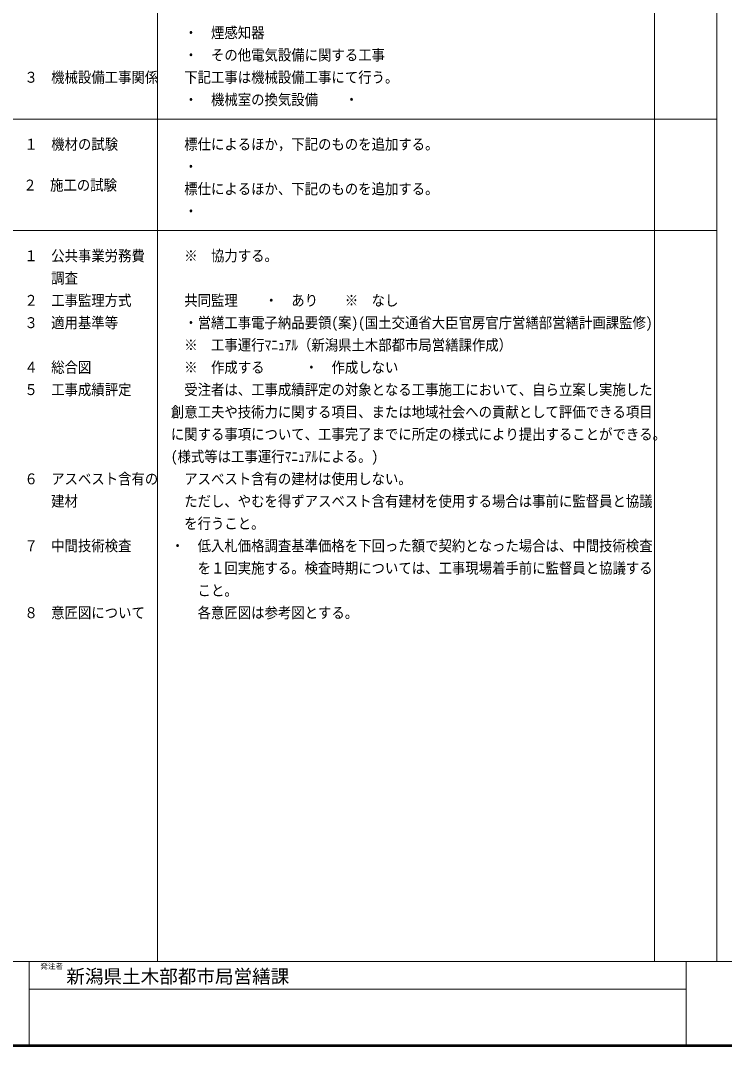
# Model space of a CAD drawing. Units: millimetres, scale not verified. Extents: x -493477 to 40239, y -319951 to 27955.
# Drawn here: x -18578 to 363, y -27445 to 148 of the extents above; entities that cross this region are included whole.
import ezdxf
from ezdxf.enums import TextEntityAlignment as Align

# ---------------------------------------------------------------- set-up
doc = ezdxf.new("R2010")
doc.units = ezdxf.units.MM
doc.header["$LTSCALE"] = 100
for name, color, linetype, lineweight in [('0-0_補助線', 7, 'Continuous', 9), ('0-1_通り芯', 4, 'Continuous', 9), ('F-1_枠', 2, 'Continuous', 9), ('F-6_改訂箇所', 7, 'Continuous', 9)]:
    doc.layers.add(name, color=color, linetype=linetype, lineweight=lineweight)
doc.styles.add('ＭＳ ゴシック', font='')
doc.styles.get('ＭＳ ゴシック').set_extended_font_data('MS Gothic')

msp = doc.modelspace()

# ---------------------------------------------------------------- linework, layer by layer
at = {"layer": '0-0_補助線'}
for p, q in [((-14892.6, 27911.8), (-14892.6, -25163.1)), ((-1523.6, 27911.8), (-1523.6, -25163.1)), ((158, 27911.8), (158, -25163.1)), ((-19817.4, -2503.3), (158, -2503.3)), ((-19817.4, -5503.3), (158, -5503.3))]:
    msp.add_line(p, q, dxfattribs=at)
at = {"layer": 'F-1_枠'}
for p, q in [((40239.3, -27444.7), (-39860.7, -27444.7)), ((40219.3, -27424.7), (-39840.7, -27424.7))]:
    msp.add_line(p, q, dxfattribs=at)
at = {"layer": 'F-6_改訂箇所', "color": 2}
for p, q in [((-39820.7, -25163.1), (19567.7, -25163.1)), ((-18345.7, -27404.7), (-18345.7, -25163.1)), ((-670.8, -27404.7), (-670.8, -25163.1)), ((-18345.7, -25903.1), (-670.8, -25903.1)), ((40199.3, -27404.7), (-39820.7, -27404.7))]:
    msp.add_line(p, q, dxfattribs=at)
at = {"layer": 'F-6_改訂箇所'}
msp.add_line((39379.2, -27404.7), (-39820.7, -27404.7), dxfattribs=at)

# ---------------------------------------------------------------- texts
at = {"layer": '0-1_通り芯', "style": 'ＭＳ ゴシック', "width": 0.9}
for s, p in [('\u3000\u3000・\u3000煙感知器', (-14892.6, -413)), ('\u3000\u3000・\u3000その他電気設備に関する工事', (-14892.6, -1013)), ('\u3000３\u3000機械設備工事関係', (-18832.5, -1613)), ('\u3000\u3000下記工事は機械設備工事にて行う。', (-14892.6, -1613)), ('\u3000\u3000・\u3000機械室の換気設備\u3000\u3000・\u3000', (-14892.6, -2213)), ('\u3000１\u3000機材の試験', (-18832.5, -3413)), ('\u3000\u3000標仕によるほか，下記のものを追加する。', (-14892.6, -3413)), ('\u3000\u3000・\u3000', (-14892.6, -4013)), ('\u3000２\u3000施工の試験', (-18862.7, -4511.5)), ('\u3000\u3000標仕によるほか、下記のものを追加する。', (-14892.6, -4613)), ('\u3000\u3000・\u3000', (-14892.6, -5213)), ('\u3000１\u3000公共事業労務費', (-18832.5, -6413)), ('\u3000\u3000※\u3000協力する。', (-14892.6, -6413)), ('\u3000\u3000\u3000調査', (-18832.5, -7013)), ('\u3000２\u3000工事監理方式', (-18832.5, -7613)), ('\u3000\u3000共同監理\u3000\u3000・\u3000あり\u3000\u3000※\u3000なし', (-14892.6, -7613)), ('\u3000３\u3000適用基準等', (-18832.5, -8213)), ('\u3000\u3000・営繕工事電子納品要領(案)(国土交通省大臣官房官庁営繕部営繕計画課監修)', (-14892.6, -8213)), ('\u3000\u3000※\u3000工事運行ﾏﾆｭｱﾙ（新潟県土木部都市局営繕課作成）', (-14892.6, -8813)), ('\u3000４\u3000総合図', (-18832.5, -9413)), ('\u3000\u3000※\u3000作成する\u3000\u3000\u3000・\u3000作成しない', (-14892.6, -9413)), ('\u3000５\u3000工事成績評定', (-18832.5, -10013)), ('\u3000\u3000受注者は、工事成績評定の対象となる工事施工において、自ら立案し実施した', (-14892.6, -10013)), ('\u3000創意工夫や技術力に関する項目、または地域社会への貢献として評価できる項目', (-14892.6, -10613)), ('\u3000に関する事項について、工事完了までに所定の様式により提出することができる。', (-14892.6, -11213)), ('\u3000(様式等は工事運行ﾏﾆｭｱﾙによる。)', (-14892.6, -11813)), ('\u3000６\u3000アスベスト含有の', (-18832.5, -12413)), ('\u3000\u3000アスベスト含有の建材は使用しない。', (-14892.6, -12413)), ('\u3000\u3000\u3000建材', (-18832.5, -13013)), ('\u3000\u3000ただし、やむを得ずアスベスト含有建材を使用する場合は事前に監督員と協議', (-14892.6, -13013)), ('\u3000\u3000を行うこと。', (-14892.6, -13613)), ('\u3000７\u3000中間技術検査', (-18832.5, -14213)), ('\u3000・\u3000低入札価格調査基準価格を下回った額で契約となった場合は、中間技術検査', (-14892.6, -14213)), ('\u3000\u3000\u3000を１回実施する。検査時期については、工事現場着手前に監督員と協議する', (-14892.6, -14813)), ('\u3000\u3000\u3000こと。', (-14892.6, -15413)), ('\u3000８\u3000意匠図について', (-18832.5, -16013)), ('\u3000\u3000\u3000各意匠図は参考図とする。', (-14892.6, -16013))]:
    msp.add_text(s, height=293.3, dxfattribs=at).set_placement(p, align=Align.BOTTOM_LEFT)
at = {"layer": 'F-6_改訂箇所', "color": 4, "style": 'ＭＳ ゴシック'}
msp.add_text('発注者', height=146.6, dxfattribs=at).set_placement((-18045.7, -25403.1), align=Align.BOTTOM_LEFT)
at = {"layer": 'F-6_改訂箇所', "color": 3, "style": 'ＭＳ ゴシック'}
msp.add_text('新潟県土木部都市局営繕課', height=366.6, dxfattribs=at).set_placement((-17345.7, -25853.1), align=Align.BOTTOM_LEFT)

doc.saveas('drawing.dxf')
